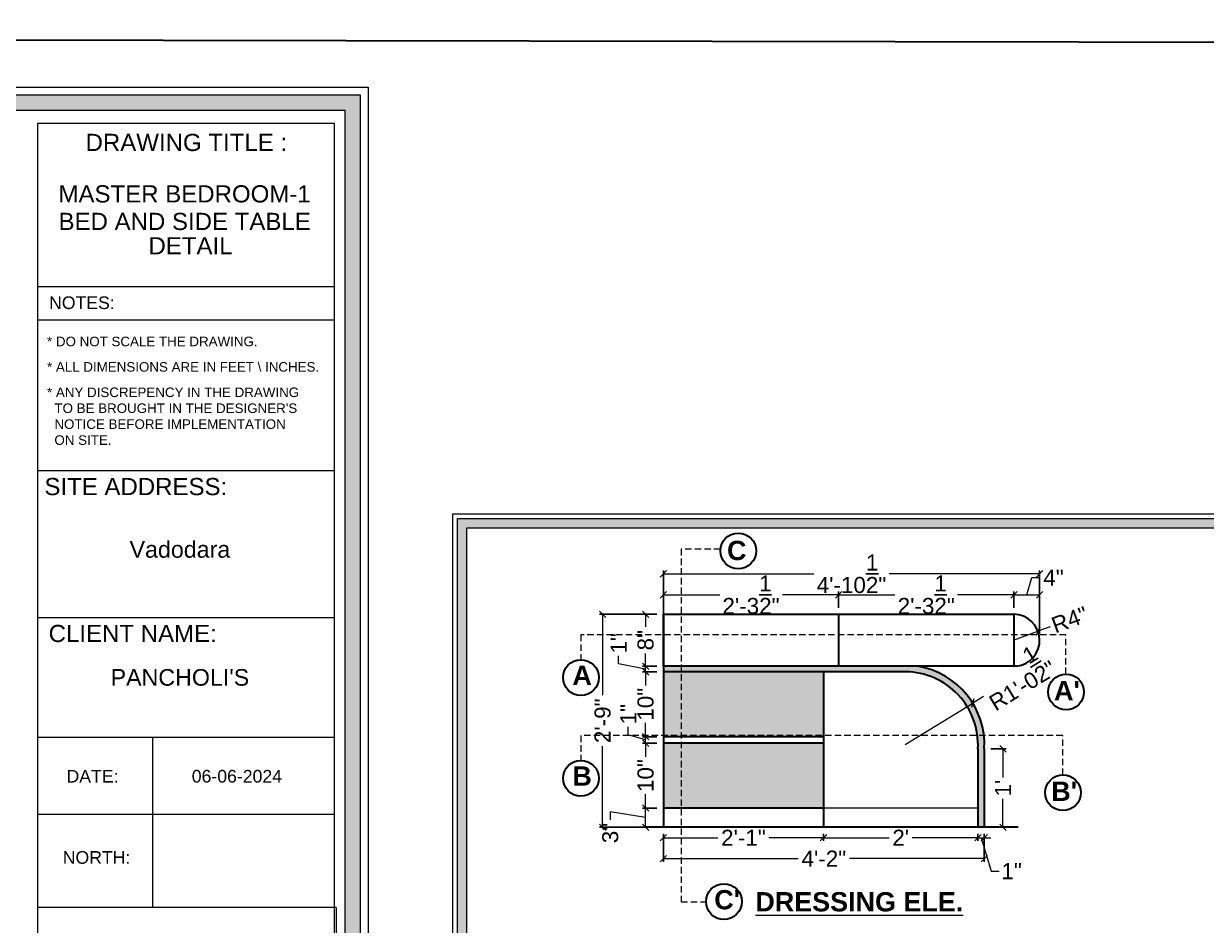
# Model space of a CAD drawing. Header units: millimetres. Extents: x 56222 to 3066687, y -650199 to -121287.
# Drawn here: x 132368 to 132552.1, y -183976.1 to -183835.7 of the extents above; entities that cross this region are included whole.
import ezdxf
from ezdxf.enums import TextEntityAlignment as Align

# ---------------------------------------------------------------- set-up
doc = ezdxf.new("R2010")
doc.units = ezdxf.units.MM
doc.header["$MEASUREMENT"] = 0
doc.header["$PDMODE"] = 35
doc.linetypes.add('DASHEDX2', pattern=[1.5, 1, -0.5])
doc.layers.get('Defpoints').update_dxf_attribs({"color": 220})
doc.layers.add('AR HATCH-7', color=7, linetype='Continuous')
for name, color, linetype, lineweight in [('DIM.', 250, 'Continuous', 13), ('dim05', 1, 'Continuous', 13), ('Dimension', 10, 'DASHEDX2', 20), ('FURNITURE', 32, 'Continuous', 9), ('FURNITURE-1', 252, 'Continuous', 13), ('NAME PLATE', 7, 'Continuous', 25), ('SECTION ( SLAB PLine )', 104, 'Continuous', 30), ('TILE', 14, 'Continuous', 9), ('wall', 7, 'Continuous', 30)]:
    doc.layers.add(name, color=color, linetype=linetype, lineweight=lineweight)
doc.styles.add('Arial', font='arial.ttf')
doc.styles.get("Standard").update_dxf_attribs({"font": 'arial.ttf', "height": 6})
doc.dimstyles.new('ISO-25', dxfattribs={"dimtxt": 2.5, "dimasz": 1, "dimexe": 0.5, "dimexo": 1, "dimtad": 0, "dimdec": 1, "dimlunit": 4, "dimtxsty": 'Standard', "dimblk": 'OBLIQUE', "dimcen": 2.5, "dimclrd": 1, "dimclre": 1, "dimclrt": 5, "dimadec": 0, "dimazin": 0, "dimtfac": 1, "dimtdec": 1, "dimtmove": 0, "dimatfit": 3, "dimfxl": 1, "dimlwd": -1, "dimarcsym": 0})

# ---------------------------------------------------------------- blocks, each defined once
blk = doc.blocks.new('_Oblique')
at = {"layer": 'wall', "color": 0, "lineweight": -2}
blk.add_line((-0.5, -0.5), (0.5, 0.5), dxfattribs=at)
blk = doc.blocks.new('*D310')
at = {"layer": 'Defpoints', "color": 0, "lineweight": 30, "transparency": 16777216}
for p in [(132464.7970273554, -183957.8763220875), (132467.5667859275, -183957.8763220875), (132467.5667859275, -183960.8763220875)]:
    blk.add_point(p, dxfattribs=at)
at = {"layer": 'dim05', "color": 1, "linetype": 'Continuous', "transparency": 16777216}
for p, q in [((132464.7970273554, -183959.3763220875), (132459.3004218604, -183958.4593067779)), ((132459.3004218604, -183958.4593067779), (132459.3004218604, -183959.7093067779)), ((132464.7970273554, -183960.8763220875), (132464.7970273554, -183957.8763220875))]:
    blk.add_line(p, q, dxfattribs=at)
at = {"layer": 'dim05', "color": 1, "linetype": 'Continuous', "lineweight": -2, "transparency": 16777216}
for p, q in [((132466.5667859275, -183957.8763220875), (132464.2970273554, -183957.8763220875)), ((132466.5667859275, -183960.8763220875), (132464.2970273554, -183960.8763220875))]:
    blk.add_line(p, q, dxfattribs=at)
at = {"layer": 'dim05', "color": 1, "transparency": 16777216}
for p, rotation in [((132464.7970273554, -183957.8763220875), 90), ((132464.7970273554, -183960.8763220875), 270)]:
    blk.add_blockref('_Oblique', p, dxfattribs=dict(at, rotation=rotation))
at = {"layer": 'dim05', "color": 5, "lineweight": 25, "transparency": 16777216, "insert": (132459.3004218603, -183961.7701867233), "char_height": 2.5, "attachment_point": 5, "rotation": 90, "style": 'Arial'}
blk.add_mtext('3"', dxfattribs=at)
blk = doc.blocks.new('*D311')
at = {"layer": 'Defpoints', "color": 0, "lineweight": 30, "transparency": 16777216}
for p in [(132464.7970273554, -183947.7710873781), (132467.5667859275, -183947.7710873781), (132467.5667859275, -183957.8763220875)]:
    blk.add_point(p, dxfattribs=at)
at = {"layer": 'dim05', "color": 1, "linetype": 'Continuous', "lineweight": -2, "transparency": 16777216}
for p, q in [((132466.5667859275, -183947.7710873781), (132464.2970273554, -183947.7710873781)), ((132466.5667859275, -183957.8763220875), (132464.2970273554, -183957.8763220875))]:
    blk.add_line(p, q, dxfattribs=at)
at = {"layer": 'dim05', "color": 1, "linetype": 'Continuous', "transparency": 16777216}
for p, q in [((132464.7970273554, -183947.7710873781), (132464.7970273554, -183949.9084591666)), ((132464.7970273554, -183957.8763220875), (132464.7970273554, -183955.738950299))]:
    blk.add_line(p, q, dxfattribs=at)
at = {"layer": 'dim05', "color": 1, "transparency": 16777216}
for p, rotation in [((132464.7970273554, -183947.7710873781), 90), ((132464.7970273554, -183957.8763220875), 270)]:
    blk.add_blockref('_Oblique', p, dxfattribs=dict(at, rotation=rotation))
at = {"layer": 'dim05', "color": 5, "lineweight": 25, "transparency": 16777216, "insert": (132464.7970273554, -183952.8237047328), "char_height": 2.5, "attachment_point": 5, "rotation": 90, "style": 'Arial'}
blk.add_mtext('10"', dxfattribs=at)
blk = doc.blocks.new('*D312')
at = {"layer": 'Defpoints', "color": 0, "lineweight": 30, "transparency": 16777216}
for p in [(132464.7970273555, -183946.7710873781), (132467.5667859275, -183946.7710873781), (132467.5667859275, -183947.7710873781)]:
    blk.add_point(p, dxfattribs=at)
at = {"layer": 'dim05', "color": 1, "linetype": 'Continuous', "transparency": 16777216}
for p, q in [((132462.1044113937, -183946.4633025896), (132462.1044113937, -183945.2133025896)), ((132464.7970273555, -183947.2710873781), (132462.1044113937, -183946.4633025896)), ((132464.7970273555, -183946.7710873781), (132464.7970273555, -183945.7710873781)), ((132464.7970273555, -183947.7710873781), (132464.7970273555, -183946.7710873781)), ((132464.7970273555, -183947.7710873781), (132464.7970273555, -183946.7710873781)), ((132464.7970273555, -183947.7710873781), (132464.7970273555, -183948.7710873781))]:
    blk.add_line(p, q, dxfattribs=at)
at = {"layer": 'dim05', "color": 1, "linetype": 'Continuous', "lineweight": -2, "transparency": 16777216}
for p, q in [((132466.5667859275, -183946.7710873781), (132464.2970273555, -183946.7710873781)), ((132466.5667859275, -183947.7710873781), (132464.2970273555, -183947.7710873781))]:
    blk.add_line(p, q, dxfattribs=at)
at = {"layer": 'dim05', "color": 1, "transparency": 16777216}
for p, rotation in [((132464.7970273555, -183946.7710873781), 270), ((132464.7970273555, -183947.7710873781), 90)]:
    blk.add_blockref('_Oblique', p, dxfattribs=dict(at, rotation=rotation))
at = {"layer": 'dim05', "color": 5, "lineweight": 25, "transparency": 16777216, "insert": (132462.1044113936, -183943.2692371053), "char_height": 2.5, "attachment_point": 5, "rotation": 90, "style": 'Arial'}
blk.add_mtext('1"', dxfattribs=at)
blk = doc.blocks.new('*D313')
at = {"layer": 'Defpoints', "color": 0, "lineweight": 30, "transparency": 16777216}
for p in [(132464.7970273556, -183936.6658526687), (132467.5667859275, -183936.6658526687), (132467.5667859275, -183946.7710873781)]:
    blk.add_point(p, dxfattribs=at)
at = {"layer": 'dim05', "color": 1, "linetype": 'Continuous', "lineweight": -2, "transparency": 16777216}
for p, q in [((132466.5667859275, -183936.6658526687), (132464.2970273556, -183936.6658526687)), ((132466.5667859275, -183946.7710873781), (132464.2970273556, -183946.7710873781))]:
    blk.add_line(p, q, dxfattribs=at)
at = {"layer": 'dim05', "color": 1, "linetype": 'Continuous', "transparency": 16777216}
for p, q in [((132464.7970273556, -183936.6658526687), (132464.7970273556, -183938.8032244573)), ((132464.7970273556, -183946.7710873781), (132464.7970273556, -183944.6337155896))]:
    blk.add_line(p, q, dxfattribs=at)
at = {"layer": 'dim05', "color": 1, "transparency": 16777216}
for p, rotation in [((132464.7970273556, -183936.6658526687), 90), ((132464.7970273556, -183946.7710873781), 270)]:
    blk.add_blockref('_Oblique', p, dxfattribs=dict(at, rotation=rotation))
at = {"layer": 'dim05', "color": 5, "lineweight": 25, "transparency": 16777216, "insert": (132464.7970273555, -183941.7184700234), "char_height": 2.5, "attachment_point": 5, "rotation": 90, "style": 'Arial'}
blk.add_mtext('10"', dxfattribs=at)
blk = doc.blocks.new('*D314')
at = {"layer": 'Defpoints', "color": 0, "lineweight": 30, "transparency": 16777216}
for p in [(132464.7970273557, -183935.797322887), (132467.5667859275, -183935.797322887), (132467.5667859275, -183936.6658526687)]:
    blk.add_point(p, dxfattribs=at)
at = {"layer": 'dim05', "color": 1, "linetype": 'Continuous', "transparency": 16777216}
for p, q in [((132460.5915974791, -183935.4238029893), (132460.5915974791, -183934.1738029893)), ((132464.7970273557, -183936.2315877778), (132460.5915974791, -183935.4238029893)), ((132464.7970273557, -183935.797322887), (132464.7970273557, -183934.797322887)), ((132464.7970273557, -183936.6658526687), (132464.7970273557, -183935.797322887)), ((132464.7970273557, -183936.6658526687), (132464.7970273557, -183935.797322887)), ((132464.7970273557, -183936.6658526687), (132464.7970273557, -183937.6658526687))]:
    blk.add_line(p, q, dxfattribs=at)
at = {"layer": 'dim05', "color": 1, "linetype": 'Continuous', "lineweight": -2, "transparency": 16777216}
for p, q in [((132466.5667859275, -183935.797322887), (132464.2970273557, -183935.797322887)), ((132466.5667859275, -183936.6658526687), (132464.2970273557, -183936.6658526687))]:
    blk.add_line(p, q, dxfattribs=at)
at = {"layer": 'dim05', "color": 1, "transparency": 16777216}
for p, rotation in [((132464.7970273557, -183935.797322887), 270), ((132464.7970273557, -183936.6658526687), 90)]:
    blk.add_blockref('_Oblique', p, dxfattribs=dict(at, rotation=rotation))
at = {"layer": 'dim05', "color": 5, "lineweight": 25, "transparency": 16777216, "insert": (132460.5915974791, -183932.229737505), "char_height": 2.5, "attachment_point": 5, "rotation": 90, "style": 'Arial'}
blk.add_mtext('1"', dxfattribs=at)
blk = doc.blocks.new('*D315')
at = {"layer": 'Defpoints', "color": 0, "lineweight": 30, "transparency": 16777216}
for p in [(132464.7970273558, -183927.7007751249), (132467.5667859275, -183927.7007751249), (132467.5667859275, -183935.797322887)]:
    blk.add_point(p, dxfattribs=at)
at = {"layer": 'dim05', "color": 1, "linetype": 'Continuous', "lineweight": -2, "transparency": 16777216}
for p, q in [((132466.5667859275, -183927.7007751249), (132464.2970273558, -183927.7007751249)), ((132466.5667859275, -183935.797322887), (132464.2970273558, -183935.797322887))]:
    blk.add_line(p, q, dxfattribs=at)
at = {"layer": 'dim05', "color": 1, "linetype": 'Continuous', "transparency": 16777216}
for p, q in [((132464.7970273558, -183927.7007751249), (132464.7970273558, -183929.6856110796)), ((132464.7970273558, -183935.797322887), (132464.7970273558, -183933.8124869322))]:
    blk.add_line(p, q, dxfattribs=at)
at = {"layer": 'dim05', "color": 1, "transparency": 16777216}
for p, rotation in [((132464.7970273558, -183927.7007751249), 90), ((132464.7970273558, -183935.797322887), 270)]:
    blk.add_blockref('_Oblique', p, dxfattribs=dict(at, rotation=rotation))
at = {"layer": 'dim05', "color": 5, "lineweight": 25, "transparency": 16777216, "insert": (132464.7970273557, -183931.7490490059), "char_height": 2.5, "attachment_point": 5, "rotation": 90, "style": 'Arial'}
blk.add_mtext('8"', dxfattribs=at)
blk = doc.blocks.new('*D316')
at = {"layer": 'Defpoints', "color": 0, "lineweight": 30, "transparency": 16777216}
for p in [(132467.5667859274, -183960.8763220875), (132492.4925345225, -183960.8763220875), (132492.4925345225, -183962.5012426527)]:
    blk.add_point(p, dxfattribs=at)
at = {"layer": 'dim05', "color": 1, "linetype": 'Continuous', "lineweight": -2, "transparency": 16777216}
for p, q in [((132467.5667859274, -183961.8763220875), (132467.5667859274, -183963.0012426527)), ((132492.4925345225, -183961.8763220875), (132492.4925345225, -183963.0012426527))]:
    blk.add_line(p, q, dxfattribs=at)
at = {"layer": 'dim05', "color": 1, "linetype": 'Continuous', "transparency": 16777216}
for p, q in [((132467.5667859274, -183962.5012426527), (132476.0605265278, -183962.5012426527)), ((132492.4925345225, -183962.5012426527), (132483.998793922, -183962.5012426527))]:
    blk.add_line(p, q, dxfattribs=at)
at = {"layer": 'dim05', "color": 1, "transparency": 16777216, "rotation": 180}
blk.add_blockref('_Oblique', (132467.5667859274, -183962.5012426527), dxfattribs=at)
at = {"layer": 'dim05', "color": 1, "transparency": 16777216}
blk.add_blockref('_Oblique', (132492.4925345225, -183962.5012426527), dxfattribs=at)
at = {"layer": 'dim05', "color": 5, "lineweight": 25, "transparency": 16777216, "insert": (132480.0296602249, -183962.5012426527), "char_height": 2.5, "attachment_point": 5, "style": 'Arial'}
blk.add_mtext('2\'-1"', dxfattribs=at)
blk = doc.blocks.new('*D317')
at = {"layer": 'Defpoints', "color": 0, "lineweight": 30, "transparency": 16777216}
for p in [(132492.4925345225, -183960.8763220875), (132516.5356717948, -183960.8763220875), (132516.5356717948, -183962.5012426527)]:
    blk.add_point(p, dxfattribs=at)
at = {"layer": 'dim05', "color": 1, "linetype": 'Continuous', "lineweight": -2, "transparency": 16777216}
for p, q in [((132492.4925345225, -183961.8763220875), (132492.4925345225, -183963.0012426527)), ((132516.5356717948, -183961.8763220875), (132516.5356717948, -183963.0012426527))]:
    blk.add_line(p, q, dxfattribs=at)
at = {"layer": 'dim05', "color": 1, "linetype": 'Continuous', "transparency": 16777216}
for p, q in [((132492.4925345225, -183962.5012426527), (132502.7175479062, -183962.5012426527)), ((132516.5356717948, -183962.5012426527), (132506.310658411, -183962.5012426527))]:
    blk.add_line(p, q, dxfattribs=at)
at = {"layer": 'dim05', "color": 1, "transparency": 16777216, "rotation": 180}
blk.add_blockref('_Oblique', (132492.4925345225, -183962.5012426527), dxfattribs=at)
at = {"layer": 'dim05', "color": 1, "transparency": 16777216}
blk.add_blockref('_Oblique', (132516.5356717948, -183962.5012426527), dxfattribs=at)
at = {"layer": 'dim05', "color": 5, "lineweight": 25, "transparency": 16777216, "insert": (132504.5141031586, -183962.5012426527), "char_height": 2.5, "attachment_point": 5, "style": 'Arial'}
blk.add_mtext("2'", dxfattribs=at)
blk = doc.blocks.new('*D318')
at = {"layer": 'Defpoints', "color": 0, "lineweight": 30, "transparency": 16777216}
for p in [(132516.5356717948, -183960.8763220875), (132517.5356717948, -183960.8763220875), (132517.5356717948, -183962.5012426527)]:
    blk.add_point(p, dxfattribs=at)
at = {"layer": 'dim05', "color": 1, "linetype": 'Continuous', "transparency": 16777216}
for p, q in [((132516.5356717948, -183962.5012426527), (132515.5356717948, -183962.5012426527)), ((132516.5356717948, -183962.5012426527), (132517.5356717948, -183962.5012426527)), ((132516.5356717948, -183962.5012426527), (132517.5356717948, -183962.5012426527)), ((132517.0356717948, -183962.5012426527), (132518.5965261604, -183967.7040905381)), ((132517.5356717948, -183962.5012426527), (132518.5356717948, -183962.5012426527)), ((132518.5965261604, -183967.7040905381), (132519.8465261604, -183967.7040905381))]:
    blk.add_line(p, q, dxfattribs=at)
at = {"layer": 'dim05', "color": 1, "linetype": 'Continuous', "lineweight": -2, "transparency": 16777216}
for p, q in [((132516.5356717948, -183961.8763220875), (132516.5356717948, -183963.0012426527)), ((132517.5356717948, -183961.8763220875), (132517.5356717948, -183963.0012426527))]:
    blk.add_line(p, q, dxfattribs=at)
at = {"layer": 'dim05', "color": 1, "transparency": 16777216}
blk.add_blockref('_Oblique', (132516.5356717948, -183962.5012426527), dxfattribs=at)
at = {"layer": 'dim05', "color": 1, "transparency": 16777216, "rotation": 180}
blk.add_blockref('_Oblique', (132517.5356717948, -183962.5012426527), dxfattribs=at)
at = {"layer": 'dim05', "color": 5, "lineweight": 25, "transparency": 16777216, "insert": (132521.7905916447, -183967.7040905381), "char_height": 2.5, "attachment_point": 5, "style": 'Arial'}
blk.add_mtext('1"', dxfattribs=at)
blk = doc.blocks.new('*D319')
at = {"layer": 'Defpoints', "color": 0, "lineweight": 30, "transparency": 16777216}
for p in [(132515.7270653549, -183941.5409755099), (132505.1894111549, -183948.0078849191)]:
    blk.add_point(p, dxfattribs=at)
at = {"layer": 'dim05', "color": 1, "linetype": 'Continuous', "transparency": 16777216}
for p in [(132517.4316659865, -183940.4948700244), (132505.1894111549, -183948.0078849191)]:
    blk.add_line(p, (132515.7270653549, -183941.5409755099), dxfattribs=at)
at = {"layer": 'dim05', "color": 1, "transparency": 16777216, "rotation": 211.5372471213387}
blk.add_blockref('_Oblique', (132515.7270653549, -183941.5409755099), dxfattribs=at)
at = {"layer": 'dim05', "color": 5, "lineweight": 25, "transparency": 16777216, "insert": (132522.5928501975, -183937.3274752604), "char_height": 2.5, "attachment_point": 5, "rotation": 31.537247121338723, "style": 'Arial'}
blk.add_mtext('R1\'-0{\\H1x;\\S1/2;}"', dxfattribs=at)
blk = doc.blocks.new('*D320')
at = {"layer": 'Defpoints', "color": 0, "lineweight": 30, "transparency": 16777216}
for p in [(132517.5356717948, -183948.6658526687), (132520.4388130016, -183948.6658526687), (132517.5356717948, -183960.8763220875)]:
    blk.add_point(p, dxfattribs=at)
at = {"layer": 'dim05', "color": 1, "linetype": 'Continuous', "lineweight": -2, "transparency": 16777216}
for p, q in [((132518.5356717948, -183948.6658526687), (132520.9388130016, -183948.6658526687)), ((132518.5356717948, -183960.8763220875), (132520.9388130016, -183960.8763220875))]:
    blk.add_line(p, q, dxfattribs=at)
at = {"layer": 'dim05', "color": 1, "linetype": 'Continuous', "transparency": 16777216}
for p, q in [((132520.4388130016, -183948.6658526687), (132520.4388130016, -183953.1135157547)), ((132520.4388130016, -183960.8763220875), (132520.4388130016, -183956.4286590016))]:
    blk.add_line(p, q, dxfattribs=at)
at = {"layer": 'dim05', "color": 1, "transparency": 16777216}
for p, rotation in [((132520.4388130016, -183948.6658526687), 90), ((132520.4388130016, -183960.8763220875), 270)]:
    blk.add_blockref('_Oblique', p, dxfattribs=dict(at, rotation=rotation))
at = {"layer": 'dim05', "color": 5, "lineweight": 25, "transparency": 16777216, "insert": (132520.4388130015, -183954.7710873781), "char_height": 2.5, "attachment_point": 5, "rotation": 90, "style": 'Arial'}
blk.add_mtext("1'", dxfattribs=at)
blk = doc.blocks.new('*D321')
at = {"layer": 'Defpoints', "color": 0, "lineweight": 30, "transparency": 16777216}
for p in [(132494.8535216332, -183924.6757938208), (132467.5667859274, -183927.7007751248), (132494.8535216332, -183927.7007751248)]:
    blk.add_point(p, dxfattribs=at)
at = {"layer": 'dim05', "color": 1, "linetype": 'Continuous', "lineweight": -2, "transparency": 16777216}
for p, q in [((132467.5667859274, -183926.7007751248), (132467.5667859274, -183924.1757938208)), ((132494.8535216332, -183926.7007751248), (132494.8535216332, -183924.1757938208))]:
    blk.add_line(p, q, dxfattribs=at)
at = {"layer": 'dim05', "color": 1, "linetype": 'Continuous', "transparency": 16777216}
for p, q in [((132467.5667859274, -183924.6757938208), (132476.3295262223, -183924.6757938208)), ((132494.8535216332, -183924.6757938208), (132486.0907813383, -183924.6757938208))]:
    blk.add_line(p, q, dxfattribs=at)
at = {"layer": 'dim05', "color": 1, "transparency": 16777216, "rotation": 180}
blk.add_blockref('_Oblique', (132467.5667859274, -183924.6757938208), dxfattribs=at)
at = {"layer": 'dim05', "color": 1, "transparency": 16777216}
blk.add_blockref('_Oblique', (132494.8535216332, -183924.6757938208), dxfattribs=at)
at = {"layer": 'dim05', "color": 5, "lineweight": 25, "transparency": 16777216, "insert": (132481.2101537803, -183924.6757938208), "char_height": 2.5, "attachment_point": 5, "style": 'Arial'}
blk.add_mtext('2\'-3{\\H1x;\\S1/2;}"', dxfattribs=at)
blk = doc.blocks.new('*D322')
at = {"layer": 'Defpoints', "color": 0, "lineweight": 30, "transparency": 16777216}
for p in [(132522.1402573371, -183924.6757938208), (132494.8535216332, -183927.7007751248), (132522.1402573371, -183927.7007751248)]:
    blk.add_point(p, dxfattribs=at)
at = {"layer": 'dim05', "color": 1, "linetype": 'Continuous', "lineweight": -2, "transparency": 16777216}
for p, q in [((132494.8535216332, -183926.7007751248), (132494.8535216332, -183924.1757938208)), ((132522.1402573371, -183926.7007751248), (132522.1402573371, -183924.1757938208))]:
    blk.add_line(p, q, dxfattribs=at)
at = {"layer": 'dim05', "color": 1, "linetype": 'Continuous', "transparency": 16777216}
for p, q in [((132494.8535216332, -183924.6757938208), (132503.6162619272, -183924.6757938208)), ((132522.1402573371, -183924.6757938208), (132513.3775170431, -183924.6757938208))]:
    blk.add_line(p, q, dxfattribs=at)
at = {"layer": 'dim05', "color": 1, "transparency": 16777216, "rotation": 180}
blk.add_blockref('_Oblique', (132494.8535216332, -183924.6757938208), dxfattribs=at)
at = {"layer": 'dim05', "color": 1, "transparency": 16777216}
blk.add_blockref('_Oblique', (132522.1402573371, -183924.6757938208), dxfattribs=at)
at = {"layer": 'dim05', "color": 5, "lineweight": 25, "transparency": 16777216, "insert": (132508.4968894852, -183924.6757938208), "char_height": 2.5, "attachment_point": 5, "style": 'Arial'}
blk.add_mtext('2\'-3{\\H1x;\\S1/2;}"', dxfattribs=at)
blk = doc.blocks.new('*D323')
at = {"layer": 'Defpoints', "color": 0, "lineweight": 30, "transparency": 16777216}
for p in [(132526.1352916665, -183924.6757938208), (132522.1402573371, -183927.7007751248), (132526.1352916665, -183931.5534883328)]:
    blk.add_point(p, dxfattribs=at)
at = {"layer": 'dim05', "color": 1, "linetype": 'Continuous', "transparency": 16777216}
for p, q in [((132524.1377745018, -183924.6757938208), (132524.9440245018, -183921.9882938208)), ((132524.9440245018, -183921.9882938208), (132526.1940245018, -183921.9882938208)), ((132522.1402573371, -183924.6757938208), (132526.1352916665, -183924.6757938208))]:
    blk.add_line(p, q, dxfattribs=at)
at = {"layer": 'dim05', "color": 1, "linetype": 'Continuous', "lineweight": -2, "transparency": 16777216}
for p, q in [((132522.1402573371, -183926.7007751248), (132522.1402573371, -183924.1757938208)), ((132526.1352916665, -183930.5534883328), (132526.1352916665, -183924.1757938208))]:
    blk.add_line(p, q, dxfattribs=at)
at = {"layer": 'dim05', "color": 1, "transparency": 16777216, "rotation": 180}
blk.add_blockref('_Oblique', (132522.1402573371, -183924.6757938208), dxfattribs=at)
at = {"layer": 'dim05', "color": 1, "transparency": 16777216}
blk.add_blockref('_Oblique', (132526.1352916665, -183924.6757938208), dxfattribs=at)
at = {"layer": 'dim05', "color": 5, "lineweight": 25, "transparency": 16777216, "insert": (132528.3060640653, -183921.9882938208), "char_height": 2.5, "attachment_point": 5, "style": 'Arial'}
blk.add_mtext('4"', dxfattribs=at)
blk = doc.blocks.new('*D332')
at = {"layer": 'Defpoints', "color": 0, "lineweight": 30, "transparency": 16777216}
for p in [(132467.5667859275, -183927.7007751249), (132458.1079559223, -183960.8763220875), (132468.856048913, -183960.8763220875)]:
    blk.add_point(p, dxfattribs=at)
at = {"layer": 'dim05', "color": 1, "linetype": 'Continuous', "lineweight": -2, "transparency": 16777216}
for p, q in [((132466.5667859275, -183927.7007751249), (132457.6079559223, -183927.7007751249)), ((132467.856048913, -183960.8763220875), (132457.6079559223, -183960.8763220875))]:
    blk.add_line(p, q, dxfattribs=at)
at = {"layer": 'dim05', "color": 1, "linetype": 'Continuous', "transparency": 16777216}
for p, q in [((132458.1079559223, -183927.7007751249), (132458.1079559223, -183940.3194149091)), ((132458.1079559223, -183960.8763220875), (132458.1079559223, -183948.2576823033))]:
    blk.add_line(p, q, dxfattribs=at)
at = {"layer": 'dim05', "color": 1, "transparency": 16777216}
for p, rotation in [((132458.1079559223, -183927.7007751249), 90), ((132458.1079559223, -183960.8763220875), 270)]:
    blk.add_blockref('_Oblique', p, dxfattribs=dict(at, rotation=rotation))
at = {"layer": 'dim05', "color": 5, "lineweight": 25, "transparency": 16777216, "insert": (132458.1079559222, -183944.2885486062), "char_height": 2.5, "attachment_point": 5, "rotation": 90, "style": 'Arial'}
blk.add_mtext('2\'-9"', dxfattribs=at)
blk = doc.blocks.new('*D334')
at = {"layer": 'Defpoints', "color": 0, "lineweight": 30, "transparency": 16777216}
for p in [(132526.1407010067, -183921.4150437335), (132467.5667859274, -183928.7288390284), (132526.1407010067, -183931.7630702617)]:
    blk.add_point(p, dxfattribs=at)
at = {"layer": 'dim05', "color": 1, "linetype": 'Continuous', "lineweight": -2, "transparency": 16777216}
for p, q in [((132467.5667859274, -183927.7288390284), (132467.5667859274, -183920.9150437335)), ((132526.1407010067, -183930.7630702617), (132526.1407010067, -183920.9150437335))]:
    blk.add_line(p, q, dxfattribs=at)
at = {"layer": 'dim05', "color": 1, "linetype": 'Continuous', "transparency": 16777216}
for p, q in [((132467.5667859274, -183921.4150437335), (132490.972945377, -183921.4150437335)), ((132526.1407010067, -183921.4150437335), (132502.7345415571, -183921.4150437335))]:
    blk.add_line(p, q, dxfattribs=at)
at = {"layer": 'dim05', "color": 1, "transparency": 16777216, "rotation": 180}
blk.add_blockref('_Oblique', (132467.5667859274, -183921.4150437335), dxfattribs=at)
at = {"layer": 'dim05', "color": 1, "transparency": 16777216}
blk.add_blockref('_Oblique', (132526.1407010067, -183921.4150437335), dxfattribs=at)
at = {"layer": 'dim05', "color": 5, "lineweight": 25, "transparency": 16777216, "insert": (132496.8537434671, -183921.4150437335), "char_height": 2.5, "attachment_point": 5, "style": 'Arial'}
blk.add_mtext('4\'-10{\\H1x;\\S1/2;}"', dxfattribs=at)
blk = doc.blocks.new('*D335')
at = {"layer": 'Defpoints', "color": 0, "lineweight": 30, "transparency": 16777216}
for p in [(132522.0779277224, -183931.7630702618), (132525.8908514754, -183930.36030898)]:
    blk.add_point(p, dxfattribs=at)
at = {"layer": 'dim05', "color": 1, "linetype": 'Continuous', "transparency": 16777216}
for p in [(132527.7678569031, -183929.6697652634), (132522.0779277224, -183931.7630702618)]:
    blk.add_line(p, (132525.8908514754, -183930.36030898), dxfattribs=at)
at = {"layer": 'dim05', "color": 1, "transparency": 16777216, "rotation": 200.1983918877174}
blk.add_blockref('_Oblique', (132525.8908514754, -183930.36030898), dxfattribs=at)
at = {"layer": 'dim05', "color": 5, "lineweight": 25, "transparency": 16777216, "insert": (132530.8255128287, -183928.5448643675), "char_height": 2.5, "attachment_point": 5, "rotation": 20.19839188771748, "style": 'Arial'}
blk.add_mtext('R4"', dxfattribs=at)
blk = doc.blocks.new('*D337')
at = {"layer": 'Defpoints', "color": 0, "lineweight": 30, "transparency": 16777216}
for p in [(132467.5667859274, -183960.8763220875), (132517.5356717948, -183960.8763220875), (132517.5356717948, -183965.7555585803)]:
    blk.add_point(p, dxfattribs=at)
at = {"layer": 'dim05', "color": 1, "linetype": 'Continuous', "lineweight": -2, "transparency": 16777216}
for p, q in [((132467.5667859274, -183961.8763220875), (132467.5667859274, -183966.2555585803)), ((132517.5356717948, -183961.8763220875), (132517.5356717948, -183966.2555585803))]:
    blk.add_line(p, q, dxfattribs=at)
at = {"layer": 'dim05', "color": 1, "linetype": 'Continuous', "transparency": 16777216}
for p, q in [((132467.5667859274, -183965.7555585803), (132488.5531047138, -183965.7555585803)), ((132517.5356717948, -183965.7555585803), (132496.5493530084, -183965.7555585803))]:
    blk.add_line(p, q, dxfattribs=at)
at = {"layer": 'dim05', "color": 1, "transparency": 16777216, "rotation": 180}
blk.add_blockref('_Oblique', (132467.5667859274, -183965.7555585803), dxfattribs=at)
at = {"layer": 'dim05', "color": 1, "transparency": 16777216}
blk.add_blockref('_Oblique', (132517.5356717948, -183965.7555585803), dxfattribs=at)
at = {"layer": 'dim05', "color": 5, "lineweight": 25, "transparency": 16777216, "insert": (132492.5512288611, -183965.7555585803), "char_height": 2.5, "attachment_point": 5, "style": 'Arial'}
blk.add_mtext('4\'-2"', dxfattribs=at)

msp = doc.modelspace()

# ---------------------------------------------------------------- hatches: boundary and pattern name
at = {"layer": 'AR HATCH-7', "lineweight": 30, "true_color": 0xc8c92d}
h = msp.add_hatch(color=52, dxfattribs=at)
h.dxf.hatch_style = 1
edge = h.paths.add_edge_path()
edge.add_line((132507.1298359027, -183935.7973228869), (132467.5667859274, -183935.7973228869))
edge.add_line((132467.5667859274, -183935.7973228869), (132467.5667859274, -183936.6658526687))
edge.add_line((132467.5667859274, -183936.6658526687), (132505.2856717948, -183936.6658526687))
edge.add_arc((132505.1727730535, -183948.0451327386), 11.3798401146511, -3.1267830639131944, 89.43156253187777, ccw=False)
edge.add_line((132516.5356717948, -183948.6658526687), (132516.5356717948, -183960.8763220875))
edge.add_line((132516.5356717948, -183960.8763220875), (132517.5356717948, -183960.8763220875))
edge.add_line((132517.5356717948, -183960.8763220875), (132517.5356717948, -183948.6658526687))
edge.add_arc((132505.189411155, -183948.0078849191), 12.36378070592016, 356.9494288934499, 440.9704240281685)
at = {"layer": 'Dimension', "linetype": 'Continuous', "true_color": 0xd39e00}
h = msp.add_hatch(color=42, dxfattribs=at)
h.paths.add_polyline_path([(132076.9550781014, -183846.8243730903), (132076.9550781014, -184088.5458448284), (132420.3702318422, -184088.5458448284), (132420.3702318422, -183846.8243730903)])
h.paths.add_polyline_path([(132079.3652328189, -183849.2345278076), (132417.9600771249, -183849.2345278076), (132417.9600771249, -184086.1356901111), (132079.3652328189, -184086.1356901111)], flags=16)
h = msp.add_hatch(color=42, dxfattribs=at)
h.paths.add_polyline_path([(132435.5118810153, -183912.7844838159), (132435.5118810153, -184059.388572863), (132643.7931951124, -184059.388572863), (132643.7931951124, -183912.7844838159)])
h.paths.add_polyline_path([(132436.9736400153, -183914.2462428159), (132642.3314361124, -183914.2462428159), (132642.3314361124, -184057.926813863), (132436.9736400153, -184057.926813863)], flags=16)
at = {"layer": 'FURNITURE', "lineweight": 30, "true_color": 0xf7abae, "transparency": 33554610}
h = msp.add_hatch(color=241, dxfattribs=at)
h.dxf.hatch_style = 1
h.paths.add_polyline_path([(132492.4925345224, -183936.6658526687), (132467.5667859274, -183936.6658526687), (132467.5667859274, -183946.771087378), (132492.4925345224, -183946.7710873781)])
h.paths.add_polyline_path([(132492.4925345224, -183947.7710873781), (132467.5667859274, -183947.7710873781), (132467.5667859274, -183957.8763220875), (132492.4925345225, -183957.8763220875)])

# ---------------------------------------------------------------- linework, layer by layer
at = {"layer": 'Dimension', "color": 42, "linetype": 'Continuous', "true_color": 0xd39e00}
for p, q in [((132416.3284286704, -183876.7157975744), (132370.1835538716, -183876.7157975744)), ((132416.3284286704, -183881.9143589106), (132370.1835538716, -183881.9143589106)), ((132416.3284286704, -183905.3671617322), (132370.1835538716, -183905.3671617322)), ((132416.3284286704, -183928.2396955058), (132370.1835538716, -183928.2396955058)), ((132416.3284286704, -183946.8768292467), (132370.1835538716, -183946.8768292467)), ((132388.0374485553, -183946.8768292467), (132388.0374485553, -183973.368232894)), ((132416.3284286704, -183958.8681151101), (132370.1835538716, -183958.8681151101)), ((132416.6079777901, -183973.368232894), (132370.0408861712, -183973.368232894)), ((132416.6079777901, -183973.368232894), (132416.6079777901, -184015.5459404492))]:
    msp.add_line(p, q, dxfattribs=at)
for points in [[(132075.7500007426, -183845.6192957315), (132421.575309201, -183845.6192957315), (132421.575309201, -184089.7509221873), (132075.7500007426, -184089.7509221873)], [(132076.9550781014, -183846.8243730903), (132420.3702318422, -183846.8243730903), (132420.3702318422, -184088.5458448284), (132076.9550781014, -184088.5458448284)], [(132079.3652328189, -183849.2345278076), (132417.9600771249, -183849.2345278076), (132417.9600771249, -184086.1356901111), (132079.3652328189, -184086.1356901111)], [(132434.7810015152, -183912.0536043159), (132644.5240746125, -183912.0536043159), (132644.5240746125, -184060.1194523631), (132434.7810015152, -184060.1194523631)], [(132435.5118810153, -183912.7844838159), (132643.7931951124, -183912.7844838159), (132643.7931951124, -184059.388572863), (132435.5118810153, -184059.388572863)], [(132436.9736400153, -183914.2462428159), (132642.3314361124, -183914.2462428159), (132642.3314361124, -184057.926813863), (132436.9736400153, -184057.926813863)]]:
    msp.add_lwpolyline(points, close=True, dxfattribs=at)
at = {"layer": 'Dimension', "color": 42, "linetype": 'ByBlock', "true_color": 0xd39e00}
msp.add_lwpolyline([(132370.1835538716, -184084.1521064893), (132370.1835538716, -183851.2181114294), (132416.3284286704, -183851.2181114294), (132416.3284286704, -184084.1521064893)], close=True, dxfattribs=at)
at = {"layer": 'FURNITURE', "lineweight": 30}
for p, q in [((132467.5667859274, -183927.7007751248), (132467.5667859274, -183960.8763220875)), ((132494.8535216332, -183927.7007751248), (132494.8535216332, -183935.7973228869)), ((132522.1402573371, -183927.7007751248), (132522.1402573371, -183935.7973228869)), ((132505.2856717948, -183936.6658526687), (132467.5667859274, -183936.6658526687)), ((132492.4925345224, -183936.6658526687), (132492.4925345225, -183960.8763220875)), ((132492.4925345224, -183946.7710873781), (132467.5667859274, -183946.7710873781)), ((132492.4925345224, -183947.7710873781), (132467.5667859274, -183947.7710873781)), ((132516.5356717948, -183948.6658526687), (132516.5356717948, -183960.8763220875)), ((132517.5356717948, -183948.6658526687), (132517.5356717948, -183960.8763220875)), ((132492.4925345224, -183957.8763220875), (132467.5667859274, -183957.8763220875))]:
    msp.add_line(p, q, dxfattribs=at)
msp.add_lwpolyline([(132522.5584821058, -183935.7973228869), (132467.5667859274, -183935.7973228869), (132467.5667859274, -183927.7007751248), (132522.1402573391, -183927.7007751248)], dxfattribs=at)
at = {"layer": 'FURNITURE', "lineweight": 15}
msp.add_lwpolyline([(132516.5356717948, -183957.8763220875), (132492.4925345224, -183957.8763220875)], dxfattribs=at)
at = {"layer": 'FURNITURE', "lineweight": 30}
for centre, radius, start, end in [((132522.0779277224, -183931.7630702617), 4.062773284352447, 276.7929826391247, 89.12095415612853), ((132505.1727730535, -183948.0451327386), 11.37984011466069, 356.8732169363874, 89.43156253204727), ((132505.189411155, -183948.0078849192), 12.36378070591861, 356.9494288929082, 80.97042402823429)]:
    msp.add_arc(centre, radius, start, end, dxfattribs=at)
at = {"layer": 'FURNITURE-1', "color": 251, "linetype": 'DASHEDX2', "true_color": 0x636466}
for points in [[(132476.4422535528, -183917.5492801738), (132470.3397650118, -183917.5492801738), (132470.3397650118, -183972.4632036791), (132474.2033444192, -183972.4632036791)], [(132530.2171151233, -183937.0215853507), (132530.2171151233, -183930.9190968097), (132454.700577638, -183930.9190968097), (132454.700577638, -183934.782676217)], [(132529.7341664179, -183952.7044066454), (132529.7341664179, -183946.6019181043), (132454.700577638, -183946.6019181043), (132454.700577638, -183950.4654975117)]]:
    msp.add_lwpolyline(points, dxfattribs=at)
at = {"layer": 'FURNITURE-1', "color": 1, "linetype": 'ByBlock', "lineweight": 30}
for centre in [(132479.2270850576, -183917.8403813872), (132454.7200989917, -183937.5675077218), (132530.2652575001, -183939.8064168555), (132454.7200989917, -183953.2503290164), (132529.7823087948, -183955.4892381501), (132476.9881759239, -183972.4436823254)]:
    msp.add_circle(centre, 2.785247600928415, dxfattribs=at)
at = {"layer": 'SECTION ( SLAB PLine )', "color": 1}
msp.add_line((132522.7998955592, -183960.8763220875), (132464.5784085996, -183960.8763220875), dxfattribs=at)
at = {"layer": 'TILE', "color": 3, "lineweight": 30}
msp.add_lwpolyline([(130964.5785425198, -183835.7459144825), (133130.6841183917, -183839.6776974277), (133130.6841183917, -184636.784151618), (130964.5785425198, -184632.8523686728)], close=True, dxfattribs=at)

# ---------------------------------------------------------------- texts
at = {"layer": 'DIM.', "color": 1, "char_height": 3, "attachment_point": 1}
for s, width, gutter_width, insert in [('{\\fArial|b1|i0|c0|p34;C}', 81.87572358146019, 1.127700115890214, (132477.4721471675, -183916.2690744571, -2.24837402861757)), ('{\\fArial|b1|i0|c0|p34;A}', 81.87572358146019, 1.127700115890214, (132453.4023299779, -183935.7090054062, -2.24837402861757)), ("{\\fArial|b1|i0|c0|p34;A'}", 81.87572358146019, 1.127700115890214, (132528.3887656729, -183938.0855567747, -2.24837402861757)), ('{\\fArial|b1|i0|c0|p34;B}', 81.87572358146019, 1.127700115890214, (132453.4023299779, -183951.3918267009, -2.24837402861757)), ("{\\fArial|b1|i0|c0|p34;B'}", 81.87572358146019, 1.127700115890214, (132527.9601404157, -183953.7683780693, -2.24837402861757)), ("{\\fArial|b1|i0|c0|p34;C'}", 81.87572358146019, 1.127700115890214, (132475.4845391894, -183970.6512742636, -2.24837402861757)), ('{\\fArial|b1|i0|c0|p34;\\LDRESSING ELE.}', 111.5588362761482, 1, (132481.8863892144, -183970.9699679992))]:
    msp.add_mtext_dynamic_manual_height_columns(s, width=width, gutter_width=gutter_width, heights=[0], dxfattribs=dict(at, insert=insert))
at = {"layer": 'NAME PLATE', "style": 'Arial'}
for s, height, p in [('DRAWING TITLE : ', 2.677059342131777, (132393.8031197411, -183855.5770527052)), ('MASTER BEDROOM-1', 2.677059342131777, (132393.013885635, -183863.5885770986)), ('BED AND SIDE TABLE', 2.677059342131777, (132393.0254669741, -183867.8777179765)), ('DETAIL', 2.677059342131777, (132393.939418253, -183871.6711068725)), ('NOTES:', 1.966985768820219, (132377.0286966011, -183880.1836033692)), ('SITE ADDRESS:', 2.677059342131777, (132385.4228774817, -183909.1598154319)), ('Vadodara', 2.587877508672519, (132392.2878309599, -183918.9019991691)), ('CLIENT NAME:', 2.677059342131777, (132384.9350037535, -183932.0323492055)), ("PANCHOLI'S", 2.587877508672519, (132392.2878309599, -183938.8288319623)), ('DATE:', 1.966985768820219, (132378.6782693879, -183953.9090783821)), ('06-06-2024', 1.966985768820219, (132401.1573799434, -183953.9090783821)), ('NORTH:', 1.966985768820219, (132379.3061068796, -183966.5545386054))]:
    msp.add_text(s, height=height, dxfattribs=at).set_placement(p, align=Align.CENTER)
at = {"layer": 'NAME PLATE', "char_height": 1.487687716315388, "width": 57.47713388303121, "attachment_point": 1, "style": 'Arial'}
for s, insert in [('* DO NOT SCALE THE DRAWING.', (132371.5927680356, -183884.4886249554)), ('* ALL DIMENSIONS ARE IN FEET \\\\ INCHES.', (132371.5927680356, -183888.444709039)), ("* ANY DISCREPENCY IN THE DRAWING \\P  TO BE BROUGHT IN THE DESIGNER'S\\P  NOTICE BEFORE IMPLEMENTATION \\P  ON SITE.", (132371.5927680356, -183892.4007931226))]:
    msp.add_mtext(s, dxfattribs=dict(at, insert=insert))

# ---------------------------------------------------------------- dimensions: what is measured, and where the dimension line sits
at = {"layer": 'dim05', "color": 27, "lineweight": 25, "true_color": 0x7d5120}
for base, p1, p2, picture, middle in [((132526.1407010067, -183921.4150437335), (132467.5667859274, -183928.7288390284), (132526.1407010067, -183931.7630702617), '*D334', (132496.8537434671, -183921.4150437335)), ((132526.1352916665, -183924.6757938208), (132522.1402573371, -183927.7007751248), (132526.1352916665, -183931.5534883328), '*D323', (132526.8190245018, -183921.9882938208)), ((132494.8535216332, -183924.6757938208), (132467.5667859274, -183927.7007751248), (132494.8535216332, -183927.7007751248), '*D321', (132481.2101537803, -183924.6757938208)), ((132522.1402573371, -183924.6757938208), (132494.8535216332, -183927.7007751248), (132522.1402573371, -183927.7007751248), '*D322', (132508.4968894852, -183924.6757938208)), ((132492.4925345225, -183962.5012426527), (132467.5667859274, -183960.8763220875), (132492.4925345225, -183960.8763220875), '*D316', (132480.0296602249, -183962.5012426527)), ((132517.5356717948, -183965.7555585803), (132467.5667859274, -183960.8763220875), (132517.5356717948, -183960.8763220875), '*D337', (132492.5512288611, -183965.7555585803)), ((132516.5356717948, -183962.5012426527), (132492.4925345225, -183960.8763220875), (132516.5356717948, -183960.8763220875), '*D317', (132504.5141031586, -183962.5012426527)), ((132517.5356717948, -183962.5012426527), (132516.5356717948, -183960.8763220875), (132517.5356717948, -183960.8763220875), '*D318', (132520.4715261604, -183967.7040905381))]:
    dim = msp.add_linear_dim(base=base, p1=p1, p2=p2, dimstyle='ISO-25', override={"dimtxsty": 'Arial', "dimtmove": 1}, dxfattribs=at)
    dim.commit()
    dim.dimension.update_dxf_attribs({"geometry": picture, "text_midpoint": middle})
for center, mpoint, picture, middle in [((132522.0779277224, -183931.7630702618), (132525.8908514754, -183930.36030898), '*D335', (132530.8255128287, -183928.5448643675)), ((132505.1894111549, -183948.0078849191), (132515.7270653549, -183941.5409755099), '*D319', (132522.5928501975, -183937.3274752604))]:
    dim = msp.add_radius_dim(center=center, mpoint=mpoint, dimstyle='ISO-25', override={"dimtxsty": 'Arial', "dimtmove": 1}, dxfattribs=at)
    dim.commit()
    dim.dimension.update_dxf_attribs({"geometry": picture, "text_midpoint": middle})
for base, p1, p2, picture, middle in [((132458.1079559223, -183960.8763220875), (132467.5667859274, -183927.7007751248), (132468.856048913, -183960.8763220875), '*D332', (132458.1079559222, -183944.2885486062)), ((132464.7970273558, -183927.7007751249), (132467.5667859274, -183935.7973228869), (132467.5667859274, -183927.7007751248), '*D315', (132464.7970273557, -183931.7490490059)), ((132464.7970273556, -183936.6658526687), (132467.5667859274, -183946.7710873781), (132467.5667859274, -183936.6658526687), '*D313', (132464.7970273555, -183941.7184700234)), ((132464.7970273555, -183946.7710873781), (132467.5667859274, -183947.7710873781), (132467.5667859274, -183946.7710873781), '*D312', (132462.1044113936, -183944.5883025896)), ((132464.7970273554, -183947.7710873781), (132467.5667859274, -183957.8763220875), (132467.5667859274, -183947.7710873781), '*D311', (132464.7970273554, -183952.8237047328)), ((132520.4388130016, -183948.6658526687), (132517.5356717948, -183960.8763220875), (132517.5356717948, -183948.6658526687), '*D320', (132520.4388130015, -183954.7710873781))]:
    dim = msp.add_linear_dim(base=base, p1=p1, p2=p2, angle=90, dimstyle='ISO-25', override={"dimtxsty": 'Arial', "dimtmove": 1}, dxfattribs=at)
    dim.commit()
    dim.dimension.update_dxf_attribs({"geometry": picture, "text_midpoint": middle})
for base, p1, p2, picture, middle in [((132464.7970273557, -183935.797322887), (132467.5667859274, -183936.6658526687), (132467.5667859274, -183935.7973228869), '*D314', (132460.5915974791, -183933.5488029893)), ((132464.7970273554, -183957.8763220875), (132467.5667859274, -183960.8763220875), (132467.5667859274, -183957.8763220875), '*D310', (132459.3004218603, -183960.3343067779))]:
    dim = msp.add_linear_dim(base=base, p1=p1, p2=p2, angle=90, dimstyle='ISO-25', override={"dimtxsty": 'Arial', "dimtmove": 1}, dxfattribs=at)
    dim.commit()
    dim.dimension.update_dxf_attribs({"geometry": picture, "text_midpoint": middle, "dimtype": 160})

doc.saveas('drawing.dxf')
